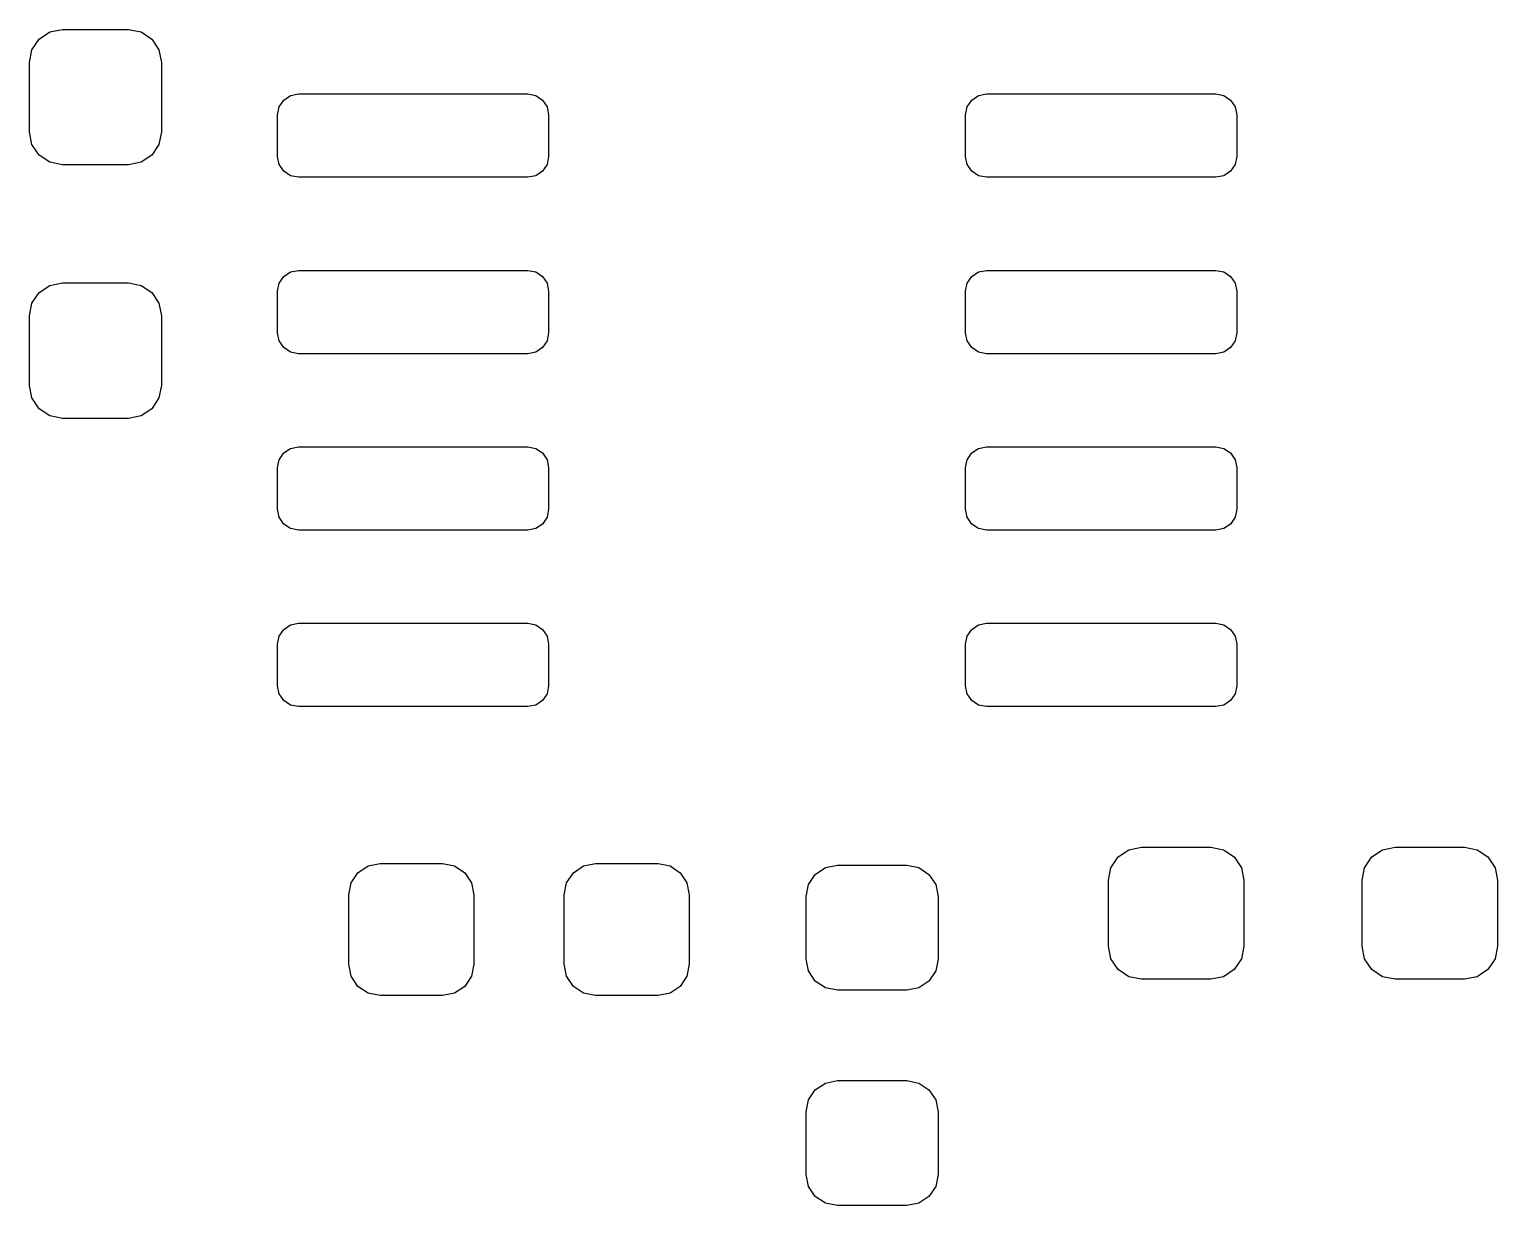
# Model space of a CAD drawing. Header units: inches. Extents: x 0.4 to 23, y -16.1 to -0.4.
# Drawn here: x 13.1813 to 13.5972, y -7.4908 to -7.1575 of the extents above; entities that cross this region are included whole.
import ezdxf

# ---------------------------------------------------------------- set-up
doc = ezdxf.new("R2010")
doc.units = ezdxf.units.IN
doc.header["$MEASUREMENT"] = 0
doc.layers.add('F.Paste', color=253, linetype='CONTINUOUS', true_color=0xb4a09a)

msp = doc.modelspace()

# ---------------------------------------------------------------- linework, layer by layer
at = {"layer": 'F.Paste', "linetype": 'CONTINUOUS'}
for p, q in [((13.18203, -7.16327), (13.18405, -7.16024)), ((13.18405, -7.16024), (13.18709, -7.15821)), ((13.18709, -7.15821), (13.19067, -7.1575)), ((13.19067, -7.1575), (13.20937, -7.1575)), ((13.20937, -7.1575), (13.21294, -7.15821)), ((13.21294, -7.15821), (13.21598, -7.16024)), ((13.21598, -7.16024), (13.218, -7.16327)), ((13.18131, -7.16685), (13.18203, -7.16327)), ((13.218, -7.16327), (13.21872, -7.16685)), ((13.18131, -7.18654), (13.18131, -7.16685)), ((13.21872, -7.16685), (13.21872, -7.18654)), ((13.25208, -7.17945), (13.25336, -7.17754)), ((13.25336, -7.17754), (13.25528, -7.17626)), ((13.25528, -7.17626), (13.25754, -7.17581)), ((13.25754, -7.17581), (13.3225, -7.17581)), ((13.3225, -7.17581), (13.32476, -7.17626)), ((13.32476, -7.17626), (13.32667, -7.17754)), ((13.32667, -7.17754), (13.32795, -7.17945)), ((13.44696, -7.17945), (13.44824, -7.17754)), ((13.44824, -7.17754), (13.45016, -7.17626)), ((13.45016, -7.17626), (13.45242, -7.17581)), ((13.45242, -7.17581), (13.51738, -7.17581)), ((13.51738, -7.17581), (13.51964, -7.17626)), ((13.51964, -7.17626), (13.52155, -7.17754)), ((13.52155, -7.17754), (13.52283, -7.17945)), ((13.25163, -7.18171), (13.25208, -7.17945)), ((13.25163, -7.19352), (13.25163, -7.18171)), ((13.32795, -7.17945), (13.3284, -7.18171)), ((13.3284, -7.18171), (13.3284, -7.19352)), ((13.44651, -7.18171), (13.44696, -7.17945)), ((13.44651, -7.19352), (13.44651, -7.18171)), ((13.52283, -7.17945), (13.52328, -7.18171)), ((13.52328, -7.18171), (13.52328, -7.19352)), ((13.18203, -7.19011), (13.18131, -7.18654)), ((13.18405, -7.19315), (13.18203, -7.19011)), ((13.218, -7.19011), (13.21598, -7.19315)), ((13.21872, -7.18654), (13.218, -7.19011)), ((13.18709, -7.19517), (13.18405, -7.19315)), ((13.21598, -7.19315), (13.21294, -7.19517)), ((13.25208, -7.19578), (13.25163, -7.19352)), ((13.3284, -7.19352), (13.32795, -7.19578)), ((13.44696, -7.19578), (13.44651, -7.19352)), ((13.52328, -7.19352), (13.52283, -7.19578)), ((13.19067, -7.19589), (13.18709, -7.19517)), ((13.20937, -7.19589), (13.19067, -7.19589)), ((13.21294, -7.19517), (13.20937, -7.19589)), ((13.25336, -7.1977), (13.25208, -7.19578)), ((13.25528, -7.19898), (13.25336, -7.1977)), ((13.32667, -7.1977), (13.32476, -7.19898)), ((13.32795, -7.19578), (13.32667, -7.1977)), ((13.44824, -7.1977), (13.44696, -7.19578)), ((13.45016, -7.19898), (13.44824, -7.1977)), ((13.52155, -7.1977), (13.51964, -7.19898)), ((13.52283, -7.19578), (13.52155, -7.1977)), ((13.25754, -7.19943), (13.25528, -7.19898)), ((13.3225, -7.19943), (13.25754, -7.19943)), ((13.32476, -7.19898), (13.3225, -7.19943)), ((13.45242, -7.19943), (13.45016, -7.19898)), ((13.51738, -7.19943), (13.45242, -7.19943)), ((13.51964, -7.19898), (13.51738, -7.19943)), ((13.25208, -7.22945), (13.25336, -7.22754)), ((13.25336, -7.22754), (13.25528, -7.22626)), ((13.25528, -7.22626), (13.25754, -7.22581)), ((13.25754, -7.22581), (13.3225, -7.22581)), ((13.3225, -7.22581), (13.32476, -7.22626)), ((13.32476, -7.22626), (13.32667, -7.22754)), ((13.32667, -7.22754), (13.32795, -7.22945)), ((13.44696, -7.22945), (13.44824, -7.22754)), ((13.44824, -7.22754), (13.45016, -7.22626)), ((13.45016, -7.22626), (13.45242, -7.22581)), ((13.45242, -7.22581), (13.51738, -7.22581)), ((13.51738, -7.22581), (13.51964, -7.22626)), ((13.51964, -7.22626), (13.52155, -7.22754)), ((13.52155, -7.22754), (13.52283, -7.22945)), ((13.18203, -7.23512), (13.18405, -7.23209)), ((13.18405, -7.23209), (13.18709, -7.23006)), ((13.18709, -7.23006), (13.19067, -7.22935)), ((13.19067, -7.22935), (13.20937, -7.22935)), ((13.20937, -7.22935), (13.21294, -7.23006)), ((13.21294, -7.23006), (13.21598, -7.23209)), ((13.21598, -7.23209), (13.218, -7.23512)), ((13.25163, -7.23171), (13.25208, -7.22945)), ((13.25163, -7.24352), (13.25163, -7.23171)), ((13.32795, -7.22945), (13.3284, -7.23171)), ((13.3284, -7.23171), (13.3284, -7.24352)), ((13.44651, -7.23171), (13.44696, -7.22945)), ((13.44651, -7.24352), (13.44651, -7.23171)), ((13.52283, -7.22945), (13.52328, -7.23171)), ((13.52328, -7.23171), (13.52328, -7.24352)), ((13.18131, -7.2387), (13.18203, -7.23512)), ((13.218, -7.23512), (13.21872, -7.2387)), ((13.18131, -7.25839), (13.18131, -7.2387)), ((13.21872, -7.2387), (13.21872, -7.25839)), ((13.25208, -7.24578), (13.25163, -7.24352)), ((13.3284, -7.24352), (13.32795, -7.24578)), ((13.44696, -7.24578), (13.44651, -7.24352)), ((13.52328, -7.24352), (13.52283, -7.24578)), ((13.25336, -7.2477), (13.25208, -7.24578)), ((13.25528, -7.24898), (13.25336, -7.2477)), ((13.32667, -7.2477), (13.32476, -7.24898)), ((13.32795, -7.24578), (13.32667, -7.2477)), ((13.44824, -7.2477), (13.44696, -7.24578)), ((13.45016, -7.24898), (13.44824, -7.2477)), ((13.52155, -7.2477), (13.51964, -7.24898)), ((13.52283, -7.24578), (13.52155, -7.2477)), ((13.25754, -7.24943), (13.25528, -7.24898)), ((13.3225, -7.24943), (13.25754, -7.24943)), ((13.32476, -7.24898), (13.3225, -7.24943)), ((13.45242, -7.24943), (13.45016, -7.24898)), ((13.51738, -7.24943), (13.45242, -7.24943)), ((13.51964, -7.24898), (13.51738, -7.24943)), ((13.18203, -7.26196), (13.18131, -7.25839)), ((13.21872, -7.25839), (13.218, -7.26196)), ((13.18405, -7.265), (13.18203, -7.26196)), ((13.18709, -7.26702), (13.18405, -7.265)), ((13.21598, -7.265), (13.21294, -7.26702)), ((13.218, -7.26196), (13.21598, -7.265)), ((13.19067, -7.26774), (13.18709, -7.26702)), ((13.20937, -7.26774), (13.19067, -7.26774)), ((13.21294, -7.26702), (13.20937, -7.26774)), ((13.25208, -7.27945), (13.25336, -7.27754)), ((13.25336, -7.27754), (13.25528, -7.27626)), ((13.25528, -7.27626), (13.25754, -7.27581)), ((13.25754, -7.27581), (13.3225, -7.27581)), ((13.3225, -7.27581), (13.32476, -7.27626)), ((13.32476, -7.27626), (13.32667, -7.27754)), ((13.32667, -7.27754), (13.32795, -7.27945)), ((13.44696, -7.27945), (13.44824, -7.27754)), ((13.44824, -7.27754), (13.45016, -7.27626)), ((13.45016, -7.27626), (13.45242, -7.27581)), ((13.45242, -7.27581), (13.51738, -7.27581)), ((13.51738, -7.27581), (13.51964, -7.27626)), ((13.51964, -7.27626), (13.52155, -7.27754)), ((13.52155, -7.27754), (13.52283, -7.27945)), ((13.25163, -7.28171), (13.25208, -7.27945)), ((13.25163, -7.29352), (13.25163, -7.28171)), ((13.32795, -7.27945), (13.3284, -7.28171)), ((13.3284, -7.28171), (13.3284, -7.29352)), ((13.44651, -7.28171), (13.44696, -7.27945)), ((13.44651, -7.29352), (13.44651, -7.28171)), ((13.52283, -7.27945), (13.52328, -7.28171)), ((13.52328, -7.28171), (13.52328, -7.29352)), ((13.25208, -7.29578), (13.25163, -7.29352)), ((13.3284, -7.29352), (13.32795, -7.29578)), ((13.44696, -7.29578), (13.44651, -7.29352)), ((13.52328, -7.29352), (13.52283, -7.29578)), ((13.25336, -7.2977), (13.25208, -7.29578)), ((13.25528, -7.29898), (13.25336, -7.2977)), ((13.32667, -7.2977), (13.32476, -7.29898)), ((13.32795, -7.29578), (13.32667, -7.2977)), ((13.44824, -7.2977), (13.44696, -7.29578)), ((13.45016, -7.29898), (13.44824, -7.2977)), ((13.52155, -7.2977), (13.51964, -7.29898)), ((13.52283, -7.29578), (13.52155, -7.2977)), ((13.25754, -7.29943), (13.25528, -7.29898)), ((13.3225, -7.29943), (13.25754, -7.29943)), ((13.32476, -7.29898), (13.3225, -7.29943)), ((13.45242, -7.29943), (13.45016, -7.29898)), ((13.51738, -7.29943), (13.45242, -7.29943)), ((13.51964, -7.29898), (13.51738, -7.29943)), ((13.25208, -7.32945), (13.25336, -7.32754)), ((13.25336, -7.32754), (13.25528, -7.32626)), ((13.25528, -7.32626), (13.25754, -7.32581)), ((13.25754, -7.32581), (13.3225, -7.32581)), ((13.3225, -7.32581), (13.32476, -7.32626)), ((13.32476, -7.32626), (13.32667, -7.32754)), ((13.32667, -7.32754), (13.32795, -7.32945)), ((13.44696, -7.32945), (13.44824, -7.32754)), ((13.44824, -7.32754), (13.45016, -7.32626)), ((13.45016, -7.32626), (13.45242, -7.32581)), ((13.45242, -7.32581), (13.51738, -7.32581)), ((13.51738, -7.32581), (13.51964, -7.32626)), ((13.51964, -7.32626), (13.52155, -7.32754)), ((13.52155, -7.32754), (13.52283, -7.32945)), ((13.25163, -7.33171), (13.25208, -7.32945)), ((13.25163, -7.34352), (13.25163, -7.33171)), ((13.32795, -7.32945), (13.3284, -7.33171)), ((13.3284, -7.33171), (13.3284, -7.34352)), ((13.44651, -7.33171), (13.44696, -7.32945)), ((13.44651, -7.34352), (13.44651, -7.33171)), ((13.52283, -7.32945), (13.52328, -7.33171)), ((13.52328, -7.33171), (13.52328, -7.34352)), ((13.25208, -7.34578), (13.25163, -7.34352)), ((13.3284, -7.34352), (13.32795, -7.34578)), ((13.44696, -7.34578), (13.44651, -7.34352)), ((13.52328, -7.34352), (13.52283, -7.34578)), ((13.25336, -7.3477), (13.25208, -7.34578)), ((13.25528, -7.34898), (13.25336, -7.3477)), ((13.32667, -7.3477), (13.32476, -7.34898)), ((13.32795, -7.34578), (13.32667, -7.3477)), ((13.44824, -7.3477), (13.44696, -7.34578)), ((13.45016, -7.34898), (13.44824, -7.3477)), ((13.52155, -7.3477), (13.51964, -7.34898)), ((13.52283, -7.34578), (13.52155, -7.3477)), ((13.25754, -7.34943), (13.25528, -7.34898)), ((13.3225, -7.34943), (13.25754, -7.34943)), ((13.32476, -7.34898), (13.3225, -7.34943)), ((13.45242, -7.34943), (13.45016, -7.34898)), ((13.51738, -7.34943), (13.45242, -7.34943)), ((13.51964, -7.34898), (13.51738, -7.34943)), ((13.4897, -7.39204), (13.49273, -7.39001)), ((13.49273, -7.39001), (13.49631, -7.3893)), ((13.49631, -7.3893), (13.51599, -7.3893)), ((13.51599, -7.3893), (13.51957, -7.39001)), ((13.51957, -7.39001), (13.5226, -7.39204)), ((13.56155, -7.39204), (13.56458, -7.39001)), ((13.56458, -7.39001), (13.56816, -7.3893)), ((13.56816, -7.3893), (13.58784, -7.3893)), ((13.58784, -7.3893), (13.59142, -7.39001)), ((13.59142, -7.39001), (13.59445, -7.39204)), ((13.27726, -7.39459), (13.28065, -7.39392)), ((13.28065, -7.39392), (13.29836, -7.39392)), ((13.29836, -7.39392), (13.30175, -7.39459)), ((13.33828, -7.39459), (13.34167, -7.39392)), ((13.34167, -7.39392), (13.35939, -7.39392)), ((13.35939, -7.39392), (13.36278, -7.39459)), ((13.48767, -7.39507), (13.4897, -7.39204)), ((13.5226, -7.39204), (13.52463, -7.39507)), ((13.55952, -7.39507), (13.56155, -7.39204)), ((13.59445, -7.39204), (13.59648, -7.39507)), ((13.27246, -7.39939), (13.27438, -7.39651)), ((13.27438, -7.39651), (13.27726, -7.39459)), ((13.30175, -7.39459), (13.30463, -7.39651)), ((13.30463, -7.39651), (13.30655, -7.39939)), ((13.33349, -7.39939), (13.33541, -7.39651)), ((13.33541, -7.39651), (13.33828, -7.39459)), ((13.36278, -7.39459), (13.36565, -7.39651)), ((13.36565, -7.39651), (13.36757, -7.39939)), ((13.40199, -7.39986), (13.40391, -7.39698)), ((13.40391, -7.39698), (13.40678, -7.39506)), ((13.40678, -7.39506), (13.41017, -7.39439)), ((13.41017, -7.39439), (13.42986, -7.39439)), ((13.42986, -7.39439), (13.43325, -7.39506)), ((13.43325, -7.39506), (13.43612, -7.39698)), ((13.43612, -7.39698), (13.43804, -7.39986)), ((13.48696, -7.39865), (13.48767, -7.39507)), ((13.52463, -7.39507), (13.52534, -7.39865)), ((13.55881, -7.39865), (13.55952, -7.39507)), ((13.59648, -7.39507), (13.59719, -7.39865)), ((13.27179, -7.40278), (13.27246, -7.39939)), ((13.30655, -7.39939), (13.30722, -7.40278)), ((13.33281, -7.40278), (13.33349, -7.39939)), ((13.36757, -7.39939), (13.36824, -7.40278)), ((13.40131, -7.40325), (13.40199, -7.39986)), ((13.43804, -7.39986), (13.43872, -7.40325)), ((13.48696, -7.41735), (13.48696, -7.39865)), ((13.52534, -7.39865), (13.52534, -7.41735)), ((13.55881, -7.41735), (13.55881, -7.39865)), ((13.59719, -7.39865), (13.59719, -7.41735)), ((13.27179, -7.42246), (13.27179, -7.40278)), ((13.30722, -7.40278), (13.30722, -7.42246)), ((13.33281, -7.42246), (13.33281, -7.40278)), ((13.36824, -7.40278), (13.36824, -7.42246)), ((13.40131, -7.42096), (13.40131, -7.40325)), ((13.43872, -7.40325), (13.43872, -7.42096)), ((13.48767, -7.42093), (13.48696, -7.41735)), ((13.52534, -7.41735), (13.52463, -7.42093)), ((13.55952, -7.42093), (13.55881, -7.41735)), ((13.59719, -7.41735), (13.59648, -7.42093)), ((13.27246, -7.42585), (13.27179, -7.42246)), ((13.30722, -7.42246), (13.30655, -7.42585)), ((13.33349, -7.42585), (13.33281, -7.42246)), ((13.36824, -7.42246), (13.36757, -7.42585)), ((13.40199, -7.42435), (13.40131, -7.42096)), ((13.43872, -7.42096), (13.43804, -7.42435)), ((13.4897, -7.42396), (13.48767, -7.42093)), ((13.52463, -7.42093), (13.5226, -7.42396)), ((13.56155, -7.42396), (13.55952, -7.42093)), ((13.59648, -7.42093), (13.59445, -7.42396)), ((13.27438, -7.42872), (13.27246, -7.42585)), ((13.30655, -7.42585), (13.30463, -7.42872)), ((13.33541, -7.42872), (13.33349, -7.42585)), ((13.36757, -7.42585), (13.36565, -7.42872)), ((13.40391, -7.42723), (13.40199, -7.42435)), ((13.40678, -7.42915), (13.40391, -7.42723)), ((13.43612, -7.42723), (13.43325, -7.42915)), ((13.43804, -7.42435), (13.43612, -7.42723)), ((13.49273, -7.42599), (13.4897, -7.42396)), ((13.49631, -7.4267), (13.49273, -7.42599)), ((13.51599, -7.4267), (13.49631, -7.4267)), ((13.51957, -7.42599), (13.51599, -7.4267)), ((13.5226, -7.42396), (13.51957, -7.42599)), ((13.56458, -7.42599), (13.56155, -7.42396)), ((13.56816, -7.4267), (13.56458, -7.42599)), ((13.58784, -7.4267), (13.56816, -7.4267)), ((13.59142, -7.42599), (13.58784, -7.4267)), ((13.59445, -7.42396), (13.59142, -7.42599)), ((13.27726, -7.43064), (13.27438, -7.42872)), ((13.28065, -7.43132), (13.27726, -7.43064)), ((13.29836, -7.43132), (13.28065, -7.43132)), ((13.30175, -7.43064), (13.29836, -7.43132)), ((13.30463, -7.42872), (13.30175, -7.43064)), ((13.33828, -7.43064), (13.33541, -7.42872)), ((13.34167, -7.43132), (13.33828, -7.43064)), ((13.35939, -7.43132), (13.34167, -7.43132)), ((13.36278, -7.43064), (13.35939, -7.43132)), ((13.36565, -7.42872), (13.36278, -7.43064)), ((13.41017, -7.42982), (13.40678, -7.42915)), ((13.42986, -7.42982), (13.41017, -7.42982)), ((13.43325, -7.42915), (13.42986, -7.42982)), ((13.40391, -7.45801), (13.40678, -7.45609)), ((13.40678, -7.45609), (13.41017, -7.45541)), ((13.41017, -7.45541), (13.42986, -7.45541)), ((13.42986, -7.45541), (13.43325, -7.45609)), ((13.43325, -7.45609), (13.43612, -7.45801)), ((13.40199, -7.46088), (13.40391, -7.45801)), ((13.43612, -7.45801), (13.43804, -7.46088)), ((13.40131, -7.46427), (13.40199, -7.46088)), ((13.40131, -7.48199), (13.40131, -7.46427)), ((13.43804, -7.46088), (13.43872, -7.46427)), ((13.43872, -7.46427), (13.43872, -7.48199)), ((13.40199, -7.48538), (13.40131, -7.48199)), ((13.40391, -7.48825), (13.40199, -7.48538)), ((13.43804, -7.48538), (13.43612, -7.48825)), ((13.43872, -7.48199), (13.43804, -7.48538)), ((13.40678, -7.49017), (13.40391, -7.48825)), ((13.43612, -7.48825), (13.43325, -7.49017)), ((13.41017, -7.49085), (13.40678, -7.49017)), ((13.42986, -7.49085), (13.41017, -7.49085)), ((13.43325, -7.49017), (13.42986, -7.49085))]:
    msp.add_line(p, q, dxfattribs=at)

doc.saveas('drawing.dxf')
